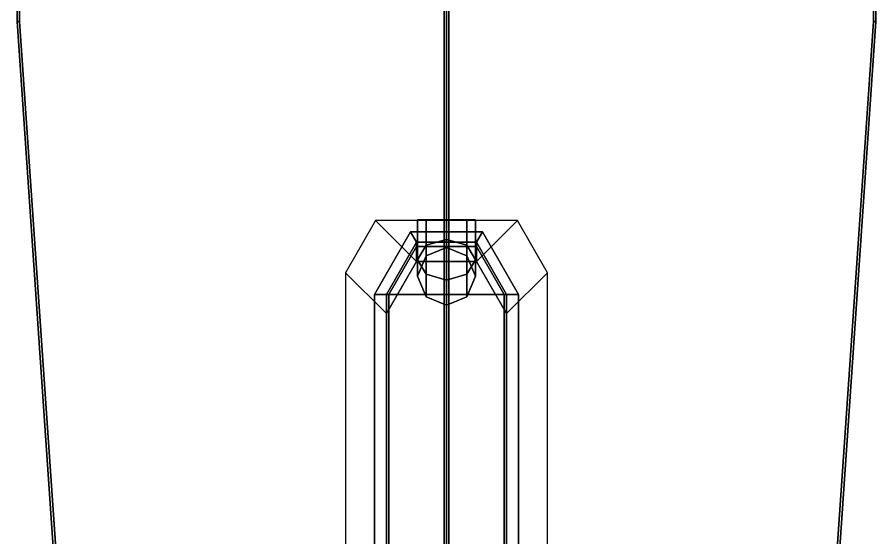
# Model space of a CAD drawing. Extents: x -4 to 4, y -26 to 37.3.
# Drawn here: x -3.57 to 3.57, y -15.98 to -11.66 of the extents above; entities that cross this region are included whole.
import ezdxf

# ---------------------------------------------------------------- set-up
doc = ezdxf.new("R2010")
doc.units = 0
doc.layers.add('SUPERSTRUCTURE', color=3, linetype='CONTINUOUS')

msp = doc.modelspace()

# ---------------------------------------------------------------- linework, layer by layer
at = {"layer": 'SUPERSTRUCTURE'}
for points in [[(0, -16.62, 21.45), (-0.02, -16.64, 21.47), (-0.02, 12.11, 13.62), (0, 12.11, 13.6)], [(-0.02, -16.64, 21.47), (0, -16.66, 21.49), (0, 12.11, 13.64), (-0.02, 12.11, 13.62)], [(0.02, -16.64, 21.47), (0, -16.62, 21.45), (0, 12.11, 13.6), (0.02, 12.11, 13.62)], [(0, -16.66, 21.49), (0.02, -16.64, 21.47), (0.02, 12.11, 13.62), (0, 12.11, 13.64)], [(-3.57, -11.69, 3.45), (-3.57, -11.69, 4.9), (-3.57, -10.18, 4.9), (-3.57, -10.18, 3.45)], [(-3.57, -10.18, 4.9), (-3.57, -11.69, 4.9), (-3.55, -11.69, 4.9), (-3.55, -10.18, 4.9)], [(-3.55, -10.18, 3.4503), (-3.55, -10.18, 4.9), (-3.55, -11.69, 4.9), (-3.55, -11.69, 3.45)], [(3.55, -10.18, 4.9), (3.55, -10.18, 3.4503), (3.55, -11.69, 3.4503), (3.55, -11.69, 4.9)], [(3.57, -10.18, 4.9), (3.55, -10.18, 4.9), (3.55, -11.69, 4.9), (3.57, -11.69, 4.9)], [(3.57, -11.69, 4.9), (3.57, -11.69, 3.45), (3.57, -10.18, 3.45), (3.57, -10.18, 4.9)], [(-3.1864, -17.28, 3.45), (-3.1864, -17.28, 4.9), (-3.57, -11.69, 4.9), (-3.57, -11.69, 3.45)], [(-3.57, -11.69, 4.9), (-3.1864, -17.28, 4.9), (-3.1664, -17.28, 4.9), (-3.55, -11.69, 4.9)], [(-3.55, -11.69, 3.45), (-3.55, -11.69, 4.9), (-3.1664, -17.28, 4.9), (-3.1664, -17.28, 3.4503)], [(3.55, -11.69, 4.9), (3.55, -11.69, 3.4503), (3.1664, -17.28, 3.4503), (3.1664, -17.28, 4.9)], [(3.55, -11.69, 4.9), (3.1664, -17.28, 4.9), (3.1864, -17.28, 4.9), (3.57, -11.69, 4.9)], [(3.1864, -17.28, 4.9), (3.1864, -17.28, 3.45), (3.57, -11.69, 3.45), (3.57, -11.69, 4.9)], [(-0.59, -13.347, 3.48), (-0.84, -13.78, 3.48), (-0.5, -14.12, 4.13), (-0.25, -13.687, 4.13)], [(0.59, -13.347, 3.48), (-0.59, -13.347, 3.48), (-0.25, -13.687, 4.13), (0.25, -13.687, 4.13)], [(-0.24, -13.34, 11.05), (-0.1697, -13.34, 10.8803), (-0.1697, -13.5523, 10.7923), (-0.24, -13.6723, 10.9123)], [(-0.1697, -13.34, 11.2197), (-0.24, -13.34, 11.05), (-0.24, -13.6723, 10.9123), (-0.1697, -13.7923, 11.0323)], [(-0.24, -13.34, 11.05), (0.1697, -13.34, 11.2197), (0.24, -13.34, 11.05), (-0.1697, -13.34, 10.8803)], [(-0.1697, -13.34, 11.2197), (0, -13.34, 11.29), (0.1697, -13.34, 11.2197), (-0.24, -13.34, 11.05)], [(-0.1697, -13.34, 10.8803), (0, -13.34, 10.81), (0, -13.5026, 10.7426), (-0.1697, -13.5523, 10.7923)], [(0, -13.34, 11.29), (-0.1697, -13.34, 11.2197), (-0.1697, -13.7923, 11.0323), (0, -13.842, 11.082)], [(-0.1697, -13.34, 10.8803), (0.24, -13.34, 11.05), (0.1697, -13.34, 10.8803), (0, -13.34, 10.81)], [(0, -13.34, 10.81), (0.1697, -13.34, 10.8803), (0.1697, -13.5523, 10.7923), (0, -13.5026, 10.7426)], [(0.1697, -13.34, 11.2197), (0, -13.34, 11.29), (0, -13.842, 11.082), (0.1697, -13.7923, 11.0323)], [(0.1697, -13.34, 10.8803), (0.24, -13.34, 11.05), (0.24, -13.6723, 10.9123), (0.1697, -13.5523, 10.7923)], [(0.24, -13.34, 11.05), (0.1697, -13.34, 11.2197), (0.1697, -13.7923, 11.0323), (0.24, -13.6723, 10.9123)], [(0.84, -13.78, 3.48), (0.59, -13.347, 3.48), (0.25, -13.687, 4.13), (0.5, -14.12, 4.13)], [(-0.3, -13.4404, 9.92), (-0.6, -13.96, 9.92), (-0.5, -13.96, 9.92), (-0.25, -13.527, 9.92)], [(-0.3, -13.4404, 9.9), (-0.6, -13.96, 9.9), (-0.6, -13.96, 9.92), (-0.3, -13.4404, 9.92)], [(0.3, -13.4404, 9.92), (-0.3, -13.4404, 9.92), (-0.25, -13.527, 9.92), (0.25, -13.527, 9.92)], [(0.3, -13.4404, 9.9), (-0.3, -13.4404, 9.9), (-0.3, -13.4404, 9.92), (0.3, -13.4404, 9.92)], [(0.6, -13.96, 9.92), (0.3, -13.4404, 9.92), (0.25, -13.527, 9.92), (0.5, -13.96, 9.92)], [(0.6, -13.96, 9.9), (0.3, -13.4404, 9.9), (0.3, -13.4404, 9.92), (0.6, -13.96, 9.92)], [(-0.25, -13.687, 4.13), (-0.5, -14.12, 4.13), (-0.5, -13.96, 9.9), (-0.25, -13.527, 9.9)], [(-0.25, -13.527, 9.92), (-0.5, -13.96, 9.92), (-0.5, -13.96, 10.3499), (-0.25, -13.527, 10.26)], [(-0.25, -13.527, 10.26), (-0.5, -13.96, 10.3499), (-0.48, -13.96, 10.3499), (-0.25, -13.5616, 10.2672)], [(-0.25, -13.5616, 10.2672), (-0.48, -13.96, 10.3499), (-0.48, -13.96, 9.92), (-0.25, -13.5616, 9.92)], [(0.25, -13.5616, 9.92), (-0.25, -13.5616, 9.92), (-0.48, -13.96, 9.92), (0.48, -13.96, 9.92)], [(0.25, -13.687, 4.13), (-0.25, -13.687, 4.13), (-0.25, -13.527, 9.9), (0.25, -13.527, 9.9)], [(0.25, -13.527, 9.92), (-0.25, -13.527, 9.92), (-0.25, -13.527, 10.26), (0.25, -13.527, 10.26)], [(0.25, -13.527, 10.26), (-0.25, -13.527, 10.26), (-0.25, -13.5616, 10.2672), (0.25, -13.5616, 10.2672)], [(0.25, -13.5616, 10.2672), (-0.25, -13.5616, 10.2672), (-0.25, -13.5616, 9.92), (0.25, -13.5616, 9.92)], [(-0.24, -13.6723, 10.9123), (-0.1697, -13.5523, 10.7923), (-0.1697, -13.6403, 10.58), (-0.24, -13.81, 10.58)], [(-0.1697, -13.5523, 10.7923), (0, -13.5026, 10.7426), (0, -13.57, 10.58), (-0.1697, -13.6403, 10.58)], [(0, -13.5026, 10.7426), (0.1697, -13.5523, 10.7923), (0.1697, -13.6403, 10.58), (0, -13.57, 10.58)], [(0.1697, -13.5523, 10.7923), (0.24, -13.6723, 10.9123), (0.24, -13.81, 10.58), (0.1697, -13.6403, 10.58)], [(0.5, -14.12, 4.13), (0.25, -13.687, 4.13), (0.25, -13.527, 9.9), (0.5, -13.96, 9.9)], [(0.5, -13.96, 9.92), (0.25, -13.527, 9.92), (0.25, -13.527, 10.26), (0.5, -13.96, 10.3499)], [(0.5, -13.96, 10.3499), (0.25, -13.527, 10.26), (0.25, -13.5616, 10.2672), (0.48, -13.96, 10.3499)], [(0.48, -13.96, 10.3499), (0.25, -13.5616, 10.2672), (0.25, -13.5616, 9.92), (0.48, -13.96, 9.92)], [(0, -13.57, 9.92), (-0.1697, -13.6403, 9.92), (-0.1697, -13.6403, 10.58), (0, -13.57, 10.58)], [(0.1697, -13.6403, 9.92), (0, -13.57, 9.92), (0, -13.57, 10.58), (0.1697, -13.6403, 10.58)], [(-0.1697, -13.6403, 9.92), (-0.24, -13.81, 9.92), (-0.24, -13.81, 10.58), (-0.1697, -13.6403, 10.58)], [(-0.1697, -13.7923, 11.0323), (-0.24, -13.6723, 10.9123), (-0.24, -13.81, 10.58), (-0.1697, -13.9797, 10.58)], [(0.24, -13.81, 9.92), (0.1697, -13.6403, 9.92), (0.1697, -13.6403, 10.58), (0.24, -13.81, 10.58)], [(0.24, -13.6723, 10.9123), (0.1697, -13.7923, 11.0323), (0.1697, -13.9797, 10.58), (0.24, -13.81, 10.58)], [(-0.84, -13.78, 3.48), (-0.84, -16.58, 3.48), (-0.5, -16.24, 4.13), (-0.5, -14.12, 4.13)], [(0.84, -16.58, 3.48), (0.84, -13.78, 3.48), (0.5, -14.12, 4.13), (0.5, -16.24, 4.13)], [(-0.24, -13.81, 9.92), (-0.1697, -13.9797, 9.92), (-0.1697, -13.9797, 10.58), (-0.24, -13.81, 10.58)], [(0, -13.842, 11.082), (-0.1697, -13.7923, 11.0323), (-0.1697, -13.9797, 10.58), (0, -14.05, 10.58)], [(0.1697, -13.7923, 11.0323), (0, -13.842, 11.082), (0, -14.05, 10.58), (0.1697, -13.9797, 10.58)], [(0.1697, -13.9797, 9.92), (0.24, -13.81, 9.92), (0.24, -13.81, 10.58), (0.1697, -13.9797, 10.58)], [(-0.6, -13.96, 9.92), (-0.6, -16.08, 9.92), (-0.5, -16.08, 9.92), (-0.5, -13.96, 9.92)], [(-0.6, -13.96, 9.9), (-0.6, -16.08, 9.9), (-0.6, -16.08, 9.92), (-0.6, -13.96, 9.92)], [(-0.5, -14.12, 4.13), (-0.5, -16.24, 4.13), (-0.5, -16.08, 9.9), (-0.5, -13.96, 9.9)], [(-0.5, -13.96, 9.92), (-0.5, -16.08, 9.92), (-0.5, -16.08, 10.7901), (-0.5, -13.96, 10.3499)], [(-0.5, -13.96, 10.3499), (-0.5, -16.08, 10.7901), (-0.48, -16.08, 10.7901), (-0.48, -13.96, 10.3499)], [(-0.48, -13.96, 10.3499), (-0.48, -16.08, 10.7901), (-0.48, -16.08, 9.92), (-0.48, -13.96, 9.92)], [(0.48, -13.96, 9.92), (-0.48, -13.96, 9.92), (-0.48, -16.08, 9.92), (0.48, -16.08, 9.92)], [(-0.1697, -13.9797, 9.92), (0, -14.05, 9.92), (0, -14.05, 10.58), (-0.1697, -13.9797, 10.58)], [(0, -14.05, 9.92), (0.1697, -13.9797, 9.92), (0.1697, -13.9797, 10.58), (0, -14.05, 10.58)], [(0.5, -16.08, 10.7901), (0.5, -13.96, 10.3499), (0.48, -13.96, 10.3499), (0.48, -16.08, 10.7901)], [(0.48, -16.08, 10.7901), (0.48, -13.96, 10.3499), (0.48, -13.96, 9.92), (0.48, -16.08, 9.92)], [(0.5, -16.24, 4.13), (0.5, -14.12, 4.13), (0.5, -13.96, 9.9), (0.5, -16.08, 9.9)], [(0.5, -16.08, 9.92), (0.5, -13.96, 9.92), (0.5, -13.96, 10.3499), (0.5, -16.08, 10.7901)], [(0.6, -16.08, 9.92), (0.6, -13.96, 9.92), (0.5, -13.96, 9.92), (0.5, -16.08, 9.92)], [(0.6, -16.08, 9.9), (0.6, -13.96, 9.9), (0.6, -13.96, 9.92), (0.6, -16.08, 9.92)]]:
    msp.add_3dface(points, dxfattribs=at)

doc.saveas('drawing.dxf')
